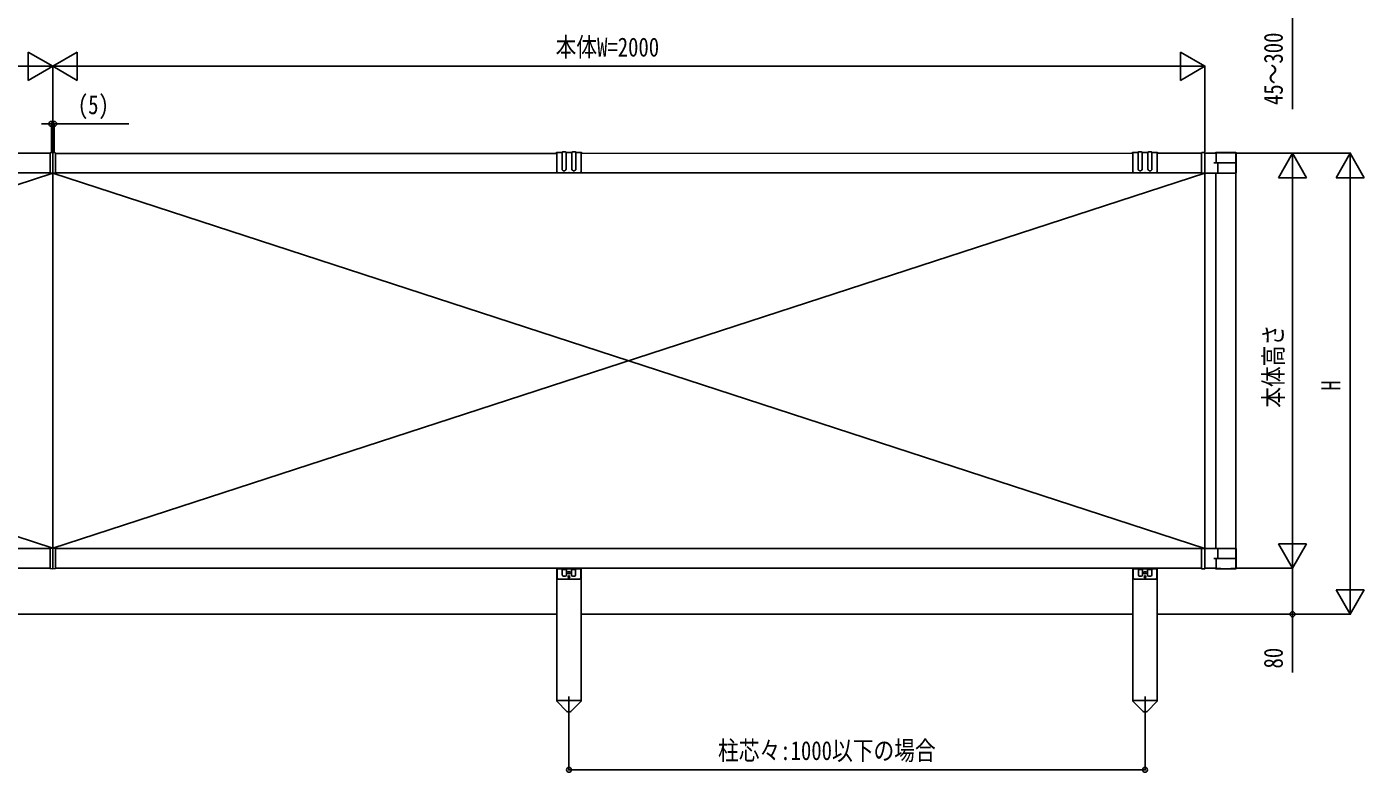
# Model space of a CAD drawing. Units: millimetres, scale not verified. Extents: x -4205 to 4205, y -2970 to 2970.
# Drawn here: x 298 to 2619, y -701 to 593 of the extents above; entities that cross this region are included whole.
import ezdxf
from ezdxf.enums import TextEntityAlignment as Align

# ---------------------------------------------------------------- set-up
doc = ezdxf.new("R2010")
doc.units = ezdxf.units.MM
doc.header["$LTSCALE"] = 16
doc.layers.add('0-3_YKK_A1', color=4, linetype='Continuous')
doc.layers.add('0-4_YKK_D', color=6, linetype='Continuous')
doc.styles.add('ＭＳ ゴシック', font='')
doc.styles.get('ＭＳ ゴシック').set_extended_font_data('MS Gothic')

msp = doc.modelspace()

# ---------------------------------------------------------------- linework, layer by layer
at = {"layer": '0-3_YKK_A1'}
for p, q in [((259.94, 373.63), (338.43, 373.63)), ((338.43, 374.29), (338.43, 373.49)), ((338.43, 373.49), (338.43, 340.25)), ((342.93, 374.75), (338.62, 374.49)), ((342.93, 373.75), (342.93, 340.25)), ((342.94, 373.63), (342.94, -346.37)), ((347.43, 374.29), (347.43, 373.49)), ((347.43, 373.49), (1217.94, 373.56)), ((347.43, 373.49), (347.43, 340.25)), ((1226.94, 375.03), (1217.94, 375.03)), ((1217.94, 375.03), (1217.94, 370.53)), ((1226.94, 375.03), (1226.94, 346.56)), ((1227.94, 376.03), (1232.94, 376.03)), ((1243.94, 375.03), (1233.94, 375.03)), ((1233.94, 346.56), (1233.94, 375.03)), ((1243.94, 375.03), (1243.94, 346.56)), ((1249.94, 376.03), (1244.94, 376.03)), ((1259.94, 375.03), (1250.94, 375.03)), ((1250.94, 375.03), (1250.94, 346.56)), ((1259.94, 375.03), (1259.94, 370.53)), ((1259.94, 373.56), (2217.94, 373.63)), ((2226.94, 375.03), (2217.94, 375.03)), ((2217.94, 375.03), (2217.94, 370.53)), ((2226.94, 375.03), (2226.94, 346.56)), ((2227.94, 376.03), (2232.94, 376.03)), ((2243.94, 375.03), (2233.94, 375.03)), ((2233.94, 346.56), (2233.94, 375.03)), ((2243.94, 375.03), (2243.94, 346.56)), ((2249.94, 376.03), (2244.94, 376.03)), ((2259.94, 375.03), (2250.94, 375.03)), ((2250.94, 375.03), (2250.94, 346.56)), ((2259.94, 375.03), (2259.94, 342.02)), ((2259.94, 375.03), (2259.94, 370.53)), ((2259.94, 373.63), (2336.94, 373.63)), ((2336.94, 373.81), (2336.94, 374.51)), ((2336.94, 340.33), (2336.94, 373.81)), ((2337.24, 374.81), (2342.64, 374.85)), ((2342.94, 374.55), (2342.94, 373.85)), ((2342.94, 373.85), (2342.94, 340.33)), ((2342.94, 373.83), (2362.23, 373.83)), ((2361.69, 374.83), (2396.19, 374.83)), ((2362.53, 356.83), (2362.53, 373.53)), ((2396.64, 356.93), (2396.64, 373.56)), ((2397.19, 373.83), (2397.19, 340.33)), ((1217.94, 370.53), (1217.94, 342.02)), ((1259.94, 370.53), (1259.94, 342.02)), ((2217.94, 370.53), (2217.94, 342.02)), ((2365.31, 356.83), (2358.16, 356.83)), ((2396.64, 356.93), (2362.53, 356.93)), ((2365.31, 356.83), (2396.64, 356.83)), ((2365.31, 356.83), (2365.31, 339.63)), ((2365.31, 356.83), (2365.31, 339.63)), ((2396.64, 339.63), (2396.64, 356.83)), ((-1657.06, 339.63), (342.94, -311.8)), ((342.93, 339.25), (-1657.06, -312.36)), ((338.43, 339.63), (-1651.06, 339.63)), ((338.43, 340.25), (338.43, 339.46)), ((338.99, 339.25), (342.93, 339.25)), ((342.93, 339.25), (342.93, 340.25)), ((346.87, 339.25), (342.93, 339.25)), ((342.94, 339.63), (342.94, -312.36)), ((2342.93, 339.33), (342.94, -311.8)), ((342.94, 339.25), (2342.93, -312.07)), ((347.43, 340.25), (347.43, 339.46)), ((2336.94, 339.63), (347.43, 339.63)), ((1219.94, 340.02), (1238.23, 340.02)), ((1239.66, 340.02), (1257.94, 340.02)), ((2219.94, 340.02), (2238.22, 340.02)), ((2239.65, 340.02), (2257.94, 340.02)), ((2336.94, 339.63), (2336.94, 340.33)), ((2336.98, 339.73), (2337.01, 339.61)), ((2342.64, 339.33), (2337.24, 339.33)), ((2358.03, 339.33), (2342.64, 339.33)), ((2342.93, 339.33), (2342.93, -312.07)), ((2342.94, 340.33), (2342.94, 339.63)), ((2365.54, 339.33), (2358.03, 339.33)), ((2361.64, 339.43), (2361.64, -311.97)), ((2362.34, 339.33), (2361.69, 339.33)), ((2371.48, 339.33), (2362.34, 339.33)), ((2396.34, 339.33), (2365.54, 339.33)), ((2386.4, 339.33), (2371.48, 339.33)), ((2395.53, 339.33), (2386.4, 339.33)), ((2396.19, 339.33), (2395.53, 339.33)), ((2396.64, 339.43), (2396.64, -311.97)), ((-1651.06, -312.37), (338.43, -312.37)), ((338.43, -312.8), (338.43, -312.01)), ((338.43, -346.04), (338.43, -312.8)), ((338.99, -311.8), (342.93, -311.8)), ((342.93, -311.8), (342.93, -312.8)), ((346.87, -311.8), (342.93, -311.8)), ((342.93, -346.31), (342.93, -312.8)), ((347.43, -312.8), (347.43, -312.01)), ((347.43, -312.37), (2336.94, -312.37)), ((347.43, -346.04), (347.43, -312.8)), ((2336.94, -312.37), (2336.94, -313.07)), ((2336.94, -313.07), (2336.94, -346.54)), ((2342.64, -312.07), (2337.24, -312.07)), ((2358.03, -312.07), (2342.64, -312.07)), ((2342.94, -313.07), (2342.94, -312.37)), ((2342.94, -346.59), (2342.94, -313.07)), ((2365.54, -312.07), (2358.03, -312.07)), ((2362.34, -312.07), (2361.69, -312.07)), ((2371.48, -312.07), (2362.34, -312.07)), ((2365.31, -329.57), (2365.31, -312.37)), ((2365.31, -329.57), (2365.31, -312.37)), ((2396.34, -312.07), (2365.54, -312.07)), ((2386.4, -312.07), (2371.48, -312.07)), ((2395.53, -312.07), (2386.4, -312.07)), ((2396.19, -312.07), (2395.53, -312.07)), ((2396.64, -312.37), (2396.64, -329.57)), ((2397.19, -346.56), (2397.19, -313.07)), ((338.43, -346.37), (-1651.06, -346.37)), ((338.43, -346.84), (338.43, -346.04)), ((342.93, -347.3), (338.62, -347.04)), ((347.43, -346.84), (347.43, -346.04)), ((2336.94, -346.37), (347.43, -346.37)), ((1217.94, -346.37), (1217.94, -576.37)), ((1218.44, -346.37), (1218.44, -363.34)), ((1227.44, -347.84), (1218.44, -347.84)), ((1227.44, -346.34), (1227.44, -358.34)), ((1234.44, -358.34), (1234.44, -346.34)), ((1243.44, -347.84), (1234.44, -347.84)), ((1243.44, -358.34), (1243.44, -346.34)), ((1250.44, -346.34), (1250.44, -358.34)), ((1259.44, -347.84), (1250.44, -347.84)), ((1259.44, -346.37), (1259.44, -363.34)), ((1259.94, -346.37), (1259.94, -576.37)), ((2217.94, -346.37), (2217.94, -576.37)), ((2218.44, -346.37), (2218.44, -363.34)), ((2227.44, -347.84), (2218.44, -347.84)), ((2227.44, -346.34), (2227.44, -358.34)), ((2234.44, -358.34), (2234.44, -346.34)), ((2243.44, -347.84), (2234.44, -347.84)), ((2243.44, -358.34), (2243.44, -346.34)), ((2250.44, -346.34), (2250.44, -358.34)), ((2259.44, -347.84), (2250.44, -347.84)), ((2259.44, -346.37), (2259.44, -363.34)), ((2259.94, -346.37), (2259.94, -576.37)), ((2336.94, -346.54), (2336.94, -347.24)), ((2337.24, -347.54), (2342.64, -347.59)), ((2342.94, -346.57), (2362.23, -346.57)), ((2342.94, -347.29), (2342.94, -346.59)), ((2365.31, -329.57), (2358.16, -329.57)), ((2361.69, -347.56), (2396.19, -347.56)), ((2362.53, -329.57), (2362.53, -346.27)), ((2396.64, -329.67), (2362.53, -329.67)), ((2365.31, -329.57), (2396.64, -329.57)), ((2396.64, -329.67), (2396.64, -346.29)), ((1257.44, -365.34), (1220.44, -365.34)), ((1228.44, -348.84), (1233.44, -348.84)), ((1229.44, -360.34), (1232.44, -360.34)), ((1249.44, -348.84), (1244.44, -348.84)), ((1248.44, -360.34), (1245.44, -360.34)), ((2257.44, -365.34), (2220.44, -365.34)), ((2228.44, -348.84), (2233.44, -348.84)), ((2229.44, -360.34), (2232.44, -360.34)), ((2249.44, -348.84), (2244.44, -348.84)), ((2248.44, -360.34), (2245.44, -360.34)), ((259.94, -426.37), (1217.94, -426.37)), ((1259.94, -426.37), (2217.94, -426.37)), ((2418.12, -426.37), (2259.94, -426.37)), ((1217.74, -577.37), (1217.74, -576.37)), ((1217.74, -576.37), (1260.14, -576.37)), ((1217.74, -577.37), (1235.42, -594.92)), ((1238.94, -601.88), (1238.94, -569.4)), ((1260.14, -577.37), (1242.46, -594.92)), ((1260.14, -576.37), (1260.14, -577.37)), ((2217.74, -577.37), (2217.74, -576.37)), ((2217.74, -576.37), (2260.14, -576.37)), ((2217.74, -577.37), (2235.42, -594.92)), ((2238.94, -601.88), (2238.94, -569.4)), ((2260.14, -577.37), (2242.46, -594.92)), ((2260.14, -576.37), (2260.14, -577.37))]:
    msp.add_line(p, q, dxfattribs=at)
for points in [[(342.93, 373.75), (342.93, 374.75), (347.25, 374.49)], [(342.93, -346.31), (342.93, -347.3), (347.25, -347.04)]]:
    msp.add_lwpolyline(points, dxfattribs=at)
for centre, radius in [((1238.94, -354.34), 2.1), ((1238.94, -361.34), 1.65), ((2238.94, -354.34), 2.1), ((2238.94, -361.34), 1.65)]:
    msp.add_circle(centre, radius, dxfattribs=at)
for centre, radius, start, end in [((338.63, 374.29), 0.2, 93.5, 180), ((347.23, 374.29), 0.2, 0, 86.5), ((1217.94, 373.03), 2, 90, 162.54246), ((1227.94, 375.03), 1, 90, 180), ((1232.94, 375.03), 1, 0, 90), ((1244.94, 375.03), 1, 90, 180), ((1249.94, 375.03), 1, 0, 90), ((1259.94, 373.03), 2, 17.45754, 90), ((2217.94, 373.03), 2, 90, 162.54246), ((2227.94, 375.03), 1, 90, 180), ((2232.94, 375.03), 1, 0, 90), ((2244.94, 375.03), 1, 90, 180), ((2249.94, 375.03), 1, 0, 90), ((2259.94, 373.03), 2, 17.45754, 90), ((2337.24, 374.51), 0.3, 90.5, 180), ((2342.64, 374.55), 0.3, 0, 90.5), ((2378.94, 178.43), 196.21, 84.90439, 95.09561), ((2362.23, 373.53), 0.3, 0, 90), ((2396.34, 373.56), 0.3, 0, 84.90439), ((338.64, 339.45), 0.201, 179.90369, 269.4192), ((347.23, 339.45), 0.201, 270.5808, 0.09631), ((1219.94, 342.02), 2, 180, 270), ((1230.44, 346.56), 3.5, 180.00009, 359.99984), ((1238.94, 339.32), 1, 44.427, 135.573), ((1247.44, 346.56), 3.5, 180.00016, 359.99991), ((1257.94, 342.02), 2, 270, 0), ((2219.94, 342.02), 2, 180, 270), ((2230.44, 346.56), 3.5, 180.00009, 359.99984), ((2238.94, 339.32), 1, 44.427, 135.573), ((2247.44, 346.56), 3.5, 180.00016, 359.99991), ((2257.94, 342.02), 2, 270, 0), ((2337.24, 339.63), 0.3, 180, 270), ((2342.64, 339.63), 0.3, 270, 0), ((2365.58, 339.6), 0.272, 173.55811, 261.61941), ((2365.58, 339.6), 0.272, 173.55811, 261.61941), ((2396.34, 339.63), 0.3, 270, 0), ((338.64, -312.01), 0.201, 90.5808, 180.09631), ((347.23, -312.01), 0.201, 359.90369, 89.4192), ((2337.24, -312.37), 0.3, 90, 180), ((2342.64, -312.37), 0.3, 0, 90), ((2365.58, -312.34), 0.272, 98.38059, 186.44189), ((2365.58, -312.34), 0.272, 98.38059, 186.44189), ((2396.34, -312.37), 0.3, 0, 90), ((338.63, -346.84), 0.2, 180, 266.5), ((347.23, -346.84), 0.2, 273.5, 0), ((1228.44, -347.84), 1, 180, 270), ((1233.44, -347.84), 1, 270, 0), ((1244.44, -347.84), 1, 180, 270), ((1249.44, -347.84), 1, 270, 0), ((2228.44, -347.84), 1, 180, 270), ((2233.44, -347.84), 1, 270, 0), ((2244.44, -347.84), 1, 180, 270), ((2249.44, -347.84), 1, 270, 0), ((2337.24, -347.24), 0.3, 180, 269.5), ((2342.64, -347.29), 0.3, 269.5, 0), ((2378.94, -151.16), 196.21, 264.90439, 275.09561), ((2362.23, -346.27), 0.3, 270, 0), ((2396.34, -346.29), 0.3, 275.09561, 0), ((1220.44, -363.34), 2, 180, 270), ((1229.44, -358.34), 2, 180, 270), ((1232.44, -358.34), 2, 270, 0), ((1245.44, -358.34), 2, 180, 270), ((1248.44, -358.34), 2, 270, 0), ((1257.44, -363.34), 2, 270, 0), ((2220.44, -363.34), 2, 180, 270), ((2229.44, -358.34), 2, 180, 270), ((2232.44, -358.34), 2, 270, 0), ((2245.44, -358.34), 2, 180, 270), ((2248.44, -358.34), 2, 270, 0), ((2257.44, -363.34), 2, 270, 0), ((1238.94, -591.37), 5, 225.20979, 314.79021), ((1238.94, -591.37), 5, 225.20979, 314.79021), ((2238.94, -591.37), 5, 225.20979, 314.79021), ((2238.94, -591.37), 5, 225.20979, 314.79021)]:
    msp.add_arc(centre, radius, start, end, dxfattribs=at)
for centre, major_axis, ratio, start_param, end_param in [((2361.69, 373.83), (0.707, -0.707), 0.99997, 2.3562326, 3.9269527), ((2396.19, 373.83), (0.707, 0.707), 0.99997, 5.4978252, 7.0685454), ((338.99, 340.25), (6.74, 0), 0.148374, 4.6587856, 4.712389), ((346.87, 340.25), (6.74, 0), 0.148374, 4.712389, 4.7659923), ((2396.19, 340.33), (1, 0), 0.999985, 4.712389, 6.2831853), ((338.99, -312.8), (6.74, 0), 0.148374, 1.5707963, 1.6243997), ((346.87, -312.8), (6.74, 0), 0.148374, 1.517193, 1.5707963), ((2396.19, -313.07), (1, 0), 0.999985, 6.2831853, 7.8539816), ((2361.69, -346.56), (0.707, 0.707), 0.99997, 2.3562326, 3.9269527), ((2396.19, -346.56), (0.707, -0.707), 0.99997, 5.4978252, 7.0685454)]:
    msp.add_ellipse(centre, major_axis=major_axis, ratio=ratio, start_param=start_param, end_param=end_param, dxfattribs=at)
at = {"layer": '0-4_YKK_D'}
for p, q in [((342.94, 524.63), (300.5, 549.13)), ((300.5, 549.13), (300.5, 500.13)), ((342.94, 524.63), (385.37, 549.13)), ((385.37, 500.13), (385.37, 549.13)), ((2342.94, 524.63), (2300.5, 549.13)), ((2300.5, 549.13), (2300.5, 500.13)), ((342.94, 524.63), (258.07, 524.63)), ((342.94, 524.63), (300.5, 500.13)), ((342.94, 374.63), (342.94, 525.63)), ((342.94, 404.12), (342.94, 525.63)), ((342.94, 524.63), (385.37, 500.13)), ((342.94, 524.63), (427.81, 524.63)), ((2293.94, 524.63), (391.94, 524.63)), ((2342.94, 524.63), (2258.07, 524.63)), ((2342.94, 524.63), (2300.5, 500.13)), ((2342.94, 375.93), (2342.94, 525.63)), ((340.44, 424.63), (323.44, 424.63)), ((340.44, 374.63), (340.44, 425.63)), ((340.44, 424.63), (345.44, 424.63)), ((345.44, 374.63), (345.44, 425.63)), ((345.44, 424.63), (475.04, 424.63)), ((2395.94, 373.63), (2495.94, 373.63)), ((2395.94, 373.63), (2595.94, 373.63)), ((2494.94, 373.63), (2470.44, 331.2)), ((2494.94, 373.63), (2519.44, 331.2)), ((2494.94, 373.63), (2494.94, 288.76)), ((2594.94, 373.63), (2570.44, 331.2)), ((2594.94, 373.63), (2619.44, 331.2)), ((2594.94, 373.63), (2594.94, 288.76)), ((2470.44, 331.2), (2519.44, 331.2)), ((2570.44, 331.2), (2619.44, 331.2)), ((2494.94, 324.63), (2494.94, -297.37)), ((2594.94, 324.63), (2594.94, -377.37)), ((2494.94, -346.37), (2494.94, -261.5)), ((2494.94, -346.37), (2470.44, -303.93)), ((2519.44, -303.93), (2470.44, -303.93)), ((2494.94, -346.37), (2519.44, -303.93)), ((2395.94, -346.37), (2495.94, -346.37)), ((2395.94, -346.37), (2495.94, -346.37)), ((2594.94, -426.37), (2594.94, -341.5)), ((2594.94, -426.37), (2570.44, -383.93)), ((2619.44, -383.93), (2570.44, -383.93)), ((2594.94, -426.37), (2619.44, -383.93)), ((2412.94, -426.37), (2595.94, -426.37)), ((1238.94, -597.37), (1238.94, -697.37)), ((2238.94, -597.37), (2238.94, -697.37)), ((1238.94, -696.37), (2238.94, -696.37))]:
    msp.add_line(p, q, dxfattribs=at)
for points in [[(2494.94, 767.83), (2494.94, 663.83), (2494.94, 450.43)], [(2494.94, -346.37), (2494.94, -426.37), (2494.94, -527.53)]]:
    msp.add_lwpolyline(points, dxfattribs=at)
for centre in [(340.44, 424.63), (345.44, 424.63), (2494.94, -426.37), (1238.94, -696.37), (2238.94, -696.37)]:
    msp.add_circle(centre, 4.25, dxfattribs=at)

# ---------------------------------------------------------------- texts
at = {"layer": '0-4_YKK_D', "style": 'ＭＳ ゴシック', "width": 0.8}
for s, p in [('45～300', (2487.94, 457.43)), ('本体高さ', (2487.94, -67.97)), ('H', (2587.94, -38.37)), ('80', (2487.94, -520.53))]:
    msp.add_text(s, height=32.99, rotation=90, dxfattribs=at).set_placement(p, align=Align.BOTTOM_LEFT)
for s, p in [('本体W=2000', (1215.74, 531.63)), ('(5)', (386.44, 431.63)), ('柱芯々:1000以下の場合', (1497.74, -689.37))]:
    msp.add_text(s, height=32.99, dxfattribs=at).set_placement(p, align=Align.BOTTOM_LEFT)

doc.saveas('drawing.dxf')
